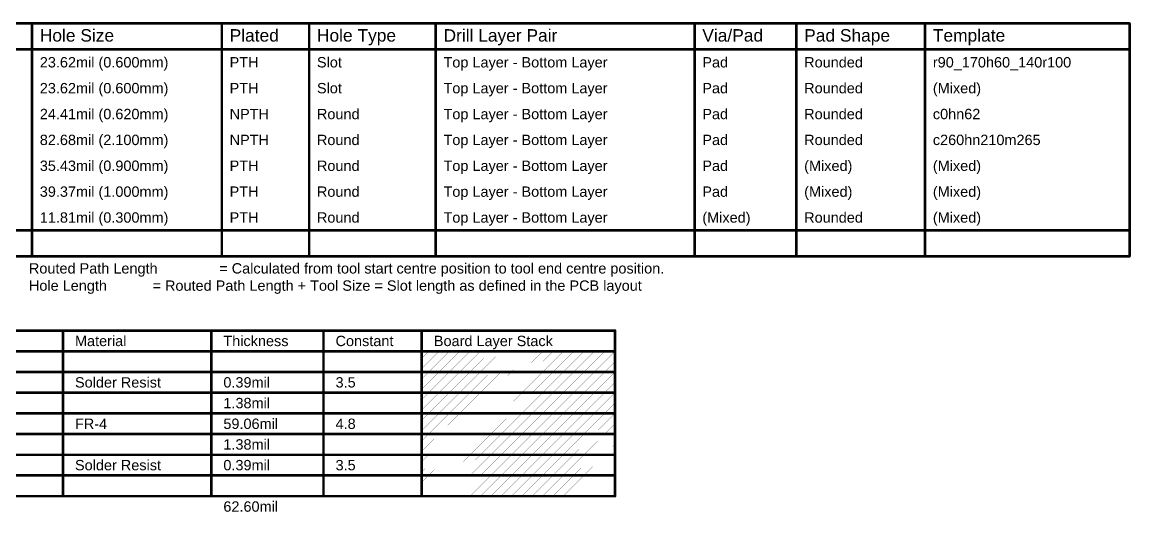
# Model space of a CAD drawing. Header units: millimetres. Extents: x -2 to 282, y -53 to 22.
# Drawn here: x 118.6 to 281.8, y -50 to 22.1 of the extents above; entities that cross this region are included whole.
import ezdxf

# ---------------------------------------------------------------- set-up
doc = ezdxf.new("R2010")
doc.units = ezdxf.units.MM
doc.layers.add('DrillDrawing', color=1, linetype='Continuous')
doc.layers.add('Mechanical3', color=76, linetype='Continuous')
doc.styles.add('Arial', font='', dxfattribs={"height": 0.2})
doc.styles.get('Arial').set_extended_font_data('Arial')

msp = doc.modelspace()

# ---------------------------------------------------------------- linework, layer by layer
at = {"layer": 'DrillDrawing', "const_width": 0.381}
for points in [[(91.09, 21.92), (281.59, 21.92)], [(120.06, -12.37), (120.06, 21.92)], [(147.99, -12.37), (147.99, 21.92)], [(160.84, -12.37), (160.84, 21.92)], [(179.48, -12.37), (179.48, 21.92)], [(217.57, -12.37), (217.57, 21.92)], [(232.55, -12.37), (232.55, 21.92)], [(251.5, -12.37), (251.5, 21.92)], [(281.59, -12.37), (281.59, 21.92)], [(91.09, 18.11), (281.59, 18.11)], [(91.09, -8.56), (281.59, -8.56)], [(91.09, -12.37), (281.59, -12.37)]]:
    msp.add_lwpolyline(points, dxfattribs=at)
at = {"layer": 'DrillDrawing', "const_width": 0.191}
for points in [[(119.97, 21.92, 1), (120.16, 21.92, 1)], [(147.9, 21.92, 1), (148.09, 21.92, 1)], [(160.75, 21.92, 1), (160.94, 21.92, 1)], [(179.39, 21.92, 1), (179.58, 21.92, 1)], [(217.47, 21.92, 1), (217.67, 21.92, 1)], [(232.46, 21.92, 1), (232.65, 21.92, 1)], [(251.4, 21.92, 1), (251.59, 21.92, 1)], [(281.49, 21.92, 1), (281.68, 21.92, 1)], [(281.49, 21.92, 1), (281.68, 21.92, 1)], [(281.49, 18.11, 1), (281.68, 18.11, 1)], [(281.49, -8.56, 1), (281.68, -8.56, 1)], [(119.97, -12.37, 1), (120.16, -12.37, 1)], [(147.9, -12.37, 1), (148.09, -12.37, 1)], [(160.75, -12.37, 1), (160.94, -12.37, 1)], [(179.39, -12.37, 1), (179.58, -12.37, 1)], [(217.47, -12.37, 1), (217.67, -12.37, 1)], [(232.46, -12.37, 1), (232.65, -12.37, 1)], [(251.4, -12.37, 1), (251.59, -12.37, 1)], [(281.49, -12.37, 1), (281.68, -12.37, 1)], [(281.49, -12.37, 1), (281.68, -12.37, 1)]]:
    msp.add_lwpolyline(points, format="xyb", close=True, dxfattribs=at)
at = {"layer": 'Mechanical3'}
for points, const_width in [([(90.58, -23.32), (205.86, -23.32)], 0.381), ([(124.61, -47.7), (124.61, -23.32)], 0.381), ([(146.44, -47.7), (146.44, -23.32)], 0.381), ([(162.95, -47.7), (162.95, -23.32)], 0.381), ([(177.42, -47.7), (177.42, -23.32)], 0.381), ([(205.86, -47.7), (205.86, -23.32)], 0.381), ([(90.58, -26.37), (205.86, -26.37)], 0.381), ([(177.42, -28.9), (179.96, -26.37)], 0.0254), ([(177.42, -27.37), (178.43, -26.37)], 0.0254), ([(178.43, -29.41), (181.48, -26.37)], 0.0254), ([(179.96, -29.41), (183, -26.37)], 0.0254), ([(181.48, -29.41), (184.53, -26.37)], 0.0254), ([(183, -29.41), (186.05, -26.37)], 0.0254), ([(184.53, -29.41), (187.58, -26.37)], 0.0254), ([(186.05, -29.41), (189.1, -26.37)], 0.0254), ([(187.58, -29.41), (190.62, -26.37)], 0.0254), ([(189.1, -29.41), (192.15, -26.37)], 0.0254), ([(190.62, -29.41), (193.67, -26.37)], 0.0254), ([(192.15, -29.41), (195.2, -26.37)], 0.0254), ([(193.67, -29.41), (196.72, -26.37)], 0.0254), ([(195.2, -29.41), (198.24, -26.37)], 0.0254), ([(196.72, -29.41), (199.77, -26.37)], 0.0254), ([(198.24, -29.41), (201.29, -26.37)], 0.0254), ([(199.77, -29.41), (202.82, -26.37)], 0.0254), ([(201.29, -29.41), (204.34, -26.37)], 0.0254), ([(202.82, -29.41), (205.86, -26.37)], 0.0254), ([(100.99, -29.41), (124.61, -29.41)], 0.381), ([(124.61, -29.41), (146.44, -29.41)], 0.381), ([(146.44, -29.41), (162.95, -29.41)], 0.381), ([(162.95, -29.41), (177.42, -29.41)], 0.381), ([(177.42, -29.41), (205.86, -29.41)], 0.381), ([(204.34, -29.41), (205.86, -27.89)], 0.0254), ([(177.42, -31.95), (179.96, -29.41)], 0.0254), ([(177.42, -30.42), (178.43, -29.41)], 0.0254), ([(178.43, -32.46), (181.48, -29.41)], 0.0254), ([(179.96, -32.46), (183, -29.41)], 0.0254), ([(181.48, -32.46), (184.53, -29.41)], 0.0254), ([(183, -32.46), (186.05, -29.41)], 0.0254), ([(184.53, -32.46), (187.58, -29.41)], 0.0254), ([(186.05, -32.46), (189.1, -29.41)], 0.0254), ([(187.58, -32.46), (190.62, -29.41)], 0.0254), ([(189.1, -32.46), (192.15, -29.41)], 0.0254), ([(190.62, -32.46), (193.67, -29.41)], 0.0254), ([(192.15, -32.46), (195.2, -29.41)], 0.0254), ([(193.67, -32.46), (196.72, -29.41)], 0.0254), ([(195.2, -32.46), (198.24, -29.41)], 0.0254), ([(196.72, -32.46), (199.77, -29.41)], 0.0254), ([(198.24, -32.46), (201.29, -29.41)], 0.0254), ([(199.77, -32.46), (202.82, -29.41)], 0.0254), ([(201.29, -32.46), (204.34, -29.41)], 0.0254), ([(202.82, -32.46), (205.86, -29.41)], 0.0254), ([(204.34, -32.46), (205.86, -30.94)], 0.0254), ([(100.99, -32.46), (124.61, -32.46)], 0.381), ([(124.61, -32.46), (146.44, -32.46)], 0.381), ([(146.44, -32.46), (162.95, -32.46)], 0.381), ([(162.95, -32.46), (177.42, -32.46)], 0.381), ([(177.42, -32.46), (205.86, -32.46)], 0.381), ([(177.42, -34.99), (179.96, -32.46)], 0.0254), ([(177.42, -33.47), (178.43, -32.46)], 0.0254), ([(178.43, -35.51), (181.48, -32.46)], 0.0254), ([(179.96, -35.51), (183, -32.46)], 0.0254), ([(181.48, -35.51), (184.53, -32.46)], 0.0254), ([(183, -35.51), (186.05, -32.46)], 0.0254), ([(184.53, -35.51), (187.58, -32.46)], 0.0254), ([(186.05, -35.51), (189.1, -32.46)], 0.0254), ([(187.58, -35.51), (190.62, -32.46)], 0.0254), ([(189.1, -35.51), (192.15, -32.46)], 0.0254), ([(190.62, -35.51), (193.67, -32.46)], 0.0254), ([(192.15, -35.51), (195.2, -32.46)], 0.0254), ([(193.67, -35.51), (196.72, -32.46)], 0.0254), ([(195.2, -35.51), (198.24, -32.46)], 0.0254), ([(196.72, -35.51), (199.77, -32.46)], 0.0254), ([(198.24, -35.51), (201.29, -32.46)], 0.0254), ([(199.77, -35.51), (202.82, -32.46)], 0.0254), ([(201.29, -35.51), (204.34, -32.46)], 0.0254), ([(202.82, -35.51), (205.86, -32.46)], 0.0254), ([(204.34, -35.51), (205.86, -33.99)], 0.0254), ([(100.99, -35.51), (124.61, -35.51)], 0.381), ([(124.61, -35.51), (146.44, -35.51)], 0.381), ([(146.44, -35.51), (162.95, -35.51)], 0.381), ([(162.95, -35.51), (177.42, -35.51)], 0.381), ([(177.42, -35.51), (205.86, -35.51)], 0.381), ([(177.42, -38.04), (179.96, -35.51)], 0.0254), ([(177.42, -36.52), (178.43, -35.51)], 0.0254), ([(178.43, -38.56), (181.48, -35.51)], 0.0254), ([(179.96, -38.56), (183, -35.51)], 0.0254), ([(181.48, -38.56), (184.53, -35.51)], 0.0254), ([(183, -38.56), (186.05, -35.51)], 0.0254), ([(184.53, -38.56), (187.58, -35.51)], 0.0254), ([(186.05, -38.56), (189.1, -35.51)], 0.0254), ([(187.58, -38.56), (190.62, -35.51)], 0.0254), ([(189.1, -38.56), (192.15, -35.51)], 0.0254), ([(190.62, -38.56), (193.67, -35.51)], 0.0254), ([(192.15, -38.56), (195.2, -35.51)], 0.0254), ([(193.67, -38.56), (196.72, -35.51)], 0.0254), ([(195.2, -38.56), (198.24, -35.51)], 0.0254), ([(196.72, -38.56), (199.77, -35.51)], 0.0254), ([(198.24, -38.56), (201.29, -35.51)], 0.0254), ([(199.77, -38.56), (202.82, -35.51)], 0.0254), ([(201.29, -38.56), (204.34, -35.51)], 0.0254), ([(202.82, -38.56), (205.86, -35.51)], 0.0254), ([(204.34, -38.56), (205.86, -37.03)], 0.0254), ([(100.99, -38.56), (124.61, -38.56)], 0.381), ([(124.61, -38.56), (146.44, -38.56)], 0.381), ([(146.44, -38.56), (162.95, -38.56)], 0.381), ([(162.95, -38.56), (177.42, -38.56)], 0.381), ([(177.42, -38.56), (205.86, -38.56)], 0.381), ([(177.42, -41.09), (179.96, -38.56)], 0.0254), ([(177.42, -39.57), (178.43, -38.56)], 0.0254), ([(178.43, -41.61), (181.48, -38.56)], 0.0254), ([(179.96, -41.61), (183, -38.56)], 0.0254), ([(181.48, -41.61), (184.53, -38.56)], 0.0254), ([(183, -41.61), (186.05, -38.56)], 0.0254), ([(184.53, -41.61), (187.58, -38.56)], 0.0254), ([(186.05, -41.61), (189.1, -38.56)], 0.0254), ([(187.58, -41.61), (190.62, -38.56)], 0.0254), ([(189.1, -41.61), (192.15, -38.56)], 0.0254), ([(190.62, -41.61), (193.67, -38.56)], 0.0254), ([(192.15, -41.61), (195.2, -38.56)], 0.0254), ([(193.67, -41.61), (196.72, -38.56)], 0.0254), ([(195.2, -41.61), (198.24, -38.56)], 0.0254), ([(196.72, -41.61), (199.77, -38.56)], 0.0254), ([(198.24, -41.61), (201.29, -38.56)], 0.0254), ([(199.77, -41.61), (202.82, -38.56)], 0.0254), ([(201.29, -41.61), (204.34, -38.56)], 0.0254), ([(202.82, -41.61), (205.86, -38.56)], 0.0254), ([(204.34, -41.61), (205.86, -40.08)], 0.0254), ([(100.99, -41.61), (124.61, -41.61)], 0.381), ([(124.61, -41.61), (146.44, -41.61)], 0.381), ([(146.44, -41.61), (162.95, -41.61)], 0.381), ([(162.95, -41.61), (177.42, -41.61)], 0.381), ([(177.42, -41.61), (205.86, -41.61)], 0.381), ([(177.42, -44.14), (179.96, -41.61)], 0.0254), ([(177.42, -42.61), (178.43, -41.61)], 0.0254), ([(178.43, -44.65), (181.48, -41.61)], 0.0254), ([(179.96, -44.65), (183, -41.61)], 0.0254), ([(181.48, -44.65), (184.53, -41.61)], 0.0254), ([(183, -44.65), (186.05, -41.61)], 0.0254), ([(184.53, -44.65), (187.58, -41.61)], 0.0254), ([(186.05, -44.65), (189.1, -41.61)], 0.0254), ([(187.58, -44.65), (190.62, -41.61)], 0.0254), ([(189.1, -44.65), (192.15, -41.61)], 0.0254), ([(190.62, -44.65), (193.67, -41.61)], 0.0254), ([(192.15, -44.65), (195.2, -41.61)], 0.0254), ([(193.67, -44.65), (196.72, -41.61)], 0.0254), ([(195.2, -44.65), (198.24, -41.61)], 0.0254), ([(196.72, -44.65), (199.77, -41.61)], 0.0254), ([(198.24, -44.65), (201.29, -41.61)], 0.0254), ([(199.77, -44.65), (202.82, -41.61)], 0.0254), ([(201.29, -44.65), (204.34, -41.61)], 0.0254), ([(202.82, -44.65), (205.86, -41.61)], 0.0254), ([(204.34, -44.65), (205.86, -43.13)], 0.0254), ([(100.99, -44.65), (124.61, -44.65)], 0.381), ([(124.61, -44.65), (146.44, -44.65)], 0.381), ([(146.44, -44.65), (162.95, -44.65)], 0.381), ([(162.95, -44.65), (177.42, -44.65)], 0.381), ([(177.42, -44.65), (205.86, -44.65)], 0.381), ([(177.42, -47.19), (179.96, -44.65)], 0.0254), ([(177.42, -45.66), (178.43, -44.65)], 0.0254), ([(178.43, -47.7), (181.48, -44.65)], 0.0254), ([(179.96, -47.7), (183, -44.65)], 0.0254), ([(181.48, -47.7), (184.53, -44.65)], 0.0254), ([(183, -47.7), (186.05, -44.65)], 0.0254), ([(184.53, -47.7), (187.58, -44.65)], 0.0254), ([(186.05, -47.7), (189.1, -44.65)], 0.0254), ([(187.58, -47.7), (190.62, -44.65)], 0.0254), ([(189.1, -47.7), (192.15, -44.65)], 0.0254), ([(190.62, -47.7), (193.67, -44.65)], 0.0254), ([(192.15, -47.7), (195.2, -44.65)], 0.0254), ([(193.67, -47.7), (196.72, -44.65)], 0.0254), ([(195.2, -47.7), (198.24, -44.65)], 0.0254), ([(196.72, -47.7), (199.77, -44.65)], 0.0254), ([(198.24, -47.7), (201.29, -44.65)], 0.0254), ([(199.77, -47.7), (202.82, -44.65)], 0.0254), ([(201.29, -47.7), (204.34, -44.65)], 0.0254), ([(202.82, -47.7), (205.86, -44.65)], 0.0254), ([(204.34, -47.7), (205.86, -46.18)], 0.0254), ([(100.99, -47.7), (124.61, -47.7)], 0.381), ([(124.61, -47.7), (146.44, -47.7)], 0.381), ([(146.44, -47.7), (162.95, -47.7)], 0.381), ([(162.95, -47.7), (177.42, -47.7)], 0.381), ([(177.42, -47.7), (205.86, -47.7)], 0.381)]:
    msp.add_lwpolyline(points, dxfattribs=dict(at, const_width=const_width))
for points, const_width in [([(124.51, -23.32, 1), (124.7, -23.32, 1)], 0.191), ([(146.35, -23.32, 1), (146.54, -23.32, 1)], 0.191), ([(162.85, -23.32, 1), (163.05, -23.32, 1)], 0.191), ([(177.33, -23.32, 1), (177.52, -23.32, 1)], 0.191), ([(205.77, -23.32, 1), (205.96, -23.32, 1)], 0.191), ([(205.77, -23.32, 1), (205.96, -23.32, 1)], 0.191), ([(177.42, -27.37, 1), (177.43, -27.37, 1)], 0.0127), ([(178.43, -26.37, 1), (178.44, -26.37, 1)], 0.0127), ([(179.95, -26.37, 1), (179.96, -26.37, 1)], 0.0127), ([(181.47, -26.37, 1), (181.49, -26.37, 1)], 0.0127), ([(183, -26.37, 1), (183.01, -26.37, 1)], 0.0127), ([(184.52, -26.37, 1), (184.53, -26.37, 1)], 0.0127), ([(186.05, -26.37, 1), (186.06, -26.37, 1)], 0.0127), ([(187.57, -26.37, 1), (187.58, -26.37, 1)], 0.0127), ([(189.09, -26.37, 1), (189.11, -26.37, 1)], 0.0127), ([(190.62, -26.37, 1), (190.63, -26.37, 1)], 0.0127), ([(192.14, -26.37, 1), (192.15, -26.37, 1)], 0.0127), ([(193.67, -26.37, 1), (193.68, -26.37, 1)], 0.0127), ([(195.19, -26.37, 1), (195.2, -26.37, 1)], 0.0127), ([(196.71, -26.37, 1), (196.73, -26.37, 1)], 0.0127), ([(198.24, -26.37, 1), (198.25, -26.37, 1)], 0.0127), ([(199.76, -26.37, 1), (199.77, -26.37, 1)], 0.0127), ([(201.29, -26.37, 1), (201.3, -26.37, 1)], 0.0127), ([(202.81, -26.37, 1), (202.82, -26.37, 1)], 0.0127), ([(204.33, -26.37, 1), (204.35, -26.37, 1)], 0.0127), ([(205.77, -26.37, 1), (205.96, -26.37, 1)], 0.191), ([(205.86, -26.37, 1), (205.87, -26.37, 1)], 0.0127), ([(124.51, -29.41, 1), (124.7, -29.41, 1)], 0.191), ([(124.51, -29.41, 1), (124.7, -29.41, 1)], 0.191), ([(146.35, -29.41, 1), (146.54, -29.41, 1)], 0.191), ([(146.35, -29.41, 1), (146.54, -29.41, 1)], 0.191), ([(162.85, -29.41, 1), (163.05, -29.41, 1)], 0.191), ([(162.85, -29.41, 1), (163.05, -29.41, 1)], 0.191), ([(177.33, -29.41, 1), (177.52, -29.41, 1)], 0.191), ([(177.33, -29.41, 1), (177.52, -29.41, 1)], 0.191), ([(177.42, -28.9, 1), (177.43, -28.9, 1)], 0.0127), ([(205.77, -29.41, 1), (205.96, -29.41, 1)], 0.191), ([(205.86, -27.89, 1), (205.87, -27.89, 1)], 0.0127), ([(177.42, -30.42, 1), (177.43, -30.42, 1)], 0.0127), ([(178.43, -29.41, 1), (178.44, -29.41, 1)], 0.0127), ([(178.43, -29.41, 1), (178.44, -29.41, 1)], 0.0127), ([(179.95, -29.41, 1), (179.96, -29.41, 1)], 0.0127), ([(179.95, -29.41, 1), (179.96, -29.41, 1)], 0.0127), ([(181.47, -29.41, 1), (181.49, -29.41, 1)], 0.0127), ([(181.47, -29.41, 1), (181.49, -29.41, 1)], 0.0127), ([(183, -29.41, 1), (183.01, -29.41, 1)], 0.0127), ([(183, -29.41, 1), (183.01, -29.41, 1)], 0.0127), ([(184.52, -29.41, 1), (184.53, -29.41, 1)], 0.0127), ([(184.52, -29.41, 1), (184.53, -29.41, 1)], 0.0127), ([(186.05, -29.41, 1), (186.06, -29.41, 1)], 0.0127), ([(186.05, -29.41, 1), (186.06, -29.41, 1)], 0.0127), ([(187.57, -29.41, 1), (187.58, -29.41, 1)], 0.0127), ([(187.57, -29.41, 1), (187.58, -29.41, 1)], 0.0127), ([(189.09, -29.41, 1), (189.11, -29.41, 1)], 0.0127), ([(189.09, -29.41, 1), (189.11, -29.41, 1)], 0.0127), ([(190.62, -29.41, 1), (190.63, -29.41, 1)], 0.0127), ([(190.62, -29.41, 1), (190.63, -29.41, 1)], 0.0127), ([(192.14, -29.41, 1), (192.15, -29.41, 1)], 0.0127), ([(192.14, -29.41, 1), (192.15, -29.41, 1)], 0.0127), ([(193.67, -29.41, 1), (193.68, -29.41, 1)], 0.0127), ([(193.67, -29.41, 1), (193.68, -29.41, 1)], 0.0127), ([(195.19, -29.41, 1), (195.2, -29.41, 1)], 0.0127), ([(195.19, -29.41, 1), (195.2, -29.41, 1)], 0.0127), ([(196.71, -29.41, 1), (196.73, -29.41, 1)], 0.0127), ([(196.71, -29.41, 1), (196.73, -29.41, 1)], 0.0127), ([(198.24, -29.41, 1), (198.25, -29.41, 1)], 0.0127), ([(198.24, -29.41, 1), (198.25, -29.41, 1)], 0.0127), ([(199.76, -29.41, 1), (199.77, -29.41, 1)], 0.0127), ([(199.76, -29.41, 1), (199.77, -29.41, 1)], 0.0127), ([(201.29, -29.41, 1), (201.3, -29.41, 1)], 0.0127), ([(201.29, -29.41, 1), (201.3, -29.41, 1)], 0.0127), ([(202.81, -29.41, 1), (202.82, -29.41, 1)], 0.0127), ([(202.81, -29.41, 1), (202.82, -29.41, 1)], 0.0127), ([(204.33, -29.41, 1), (204.35, -29.41, 1)], 0.0127), ([(204.33, -29.41, 1), (204.35, -29.41, 1)], 0.0127), ([(205.86, -29.41, 1), (205.87, -29.41, 1)], 0.0127), ([(205.86, -30.94, 1), (205.87, -30.94, 1)], 0.0127), ([(124.51, -32.46, 1), (124.7, -32.46, 1)], 0.191), ([(124.51, -32.46, 1), (124.7, -32.46, 1)], 0.191), ([(146.35, -32.46, 1), (146.54, -32.46, 1)], 0.191), ([(146.35, -32.46, 1), (146.54, -32.46, 1)], 0.191), ([(162.85, -32.46, 1), (163.05, -32.46, 1)], 0.191), ([(162.85, -32.46, 1), (163.05, -32.46, 1)], 0.191), ([(177.33, -32.46, 1), (177.52, -32.46, 1)], 0.191), ([(177.33, -32.46, 1), (177.52, -32.46, 1)], 0.191), ([(177.42, -31.95, 1), (177.43, -31.95, 1)], 0.0127), ([(178.43, -32.46, 1), (178.44, -32.46, 1)], 0.0127), ([(178.43, -32.46, 1), (178.44, -32.46, 1)], 0.0127), ([(179.95, -32.46, 1), (179.96, -32.46, 1)], 0.0127), ([(179.95, -32.46, 1), (179.96, -32.46, 1)], 0.0127), ([(181.47, -32.46, 1), (181.49, -32.46, 1)], 0.0127), ([(181.47, -32.46, 1), (181.49, -32.46, 1)], 0.0127), ([(183, -32.46, 1), (183.01, -32.46, 1)], 0.0127), ([(183, -32.46, 1), (183.01, -32.46, 1)], 0.0127), ([(184.52, -32.46, 1), (184.53, -32.46, 1)], 0.0127), ([(184.52, -32.46, 1), (184.53, -32.46, 1)], 0.0127), ([(186.05, -32.46, 1), (186.06, -32.46, 1)], 0.0127), ([(186.05, -32.46, 1), (186.06, -32.46, 1)], 0.0127), ([(187.57, -32.46, 1), (187.58, -32.46, 1)], 0.0127), ([(187.57, -32.46, 1), (187.58, -32.46, 1)], 0.0127), ([(189.09, -32.46, 1), (189.11, -32.46, 1)], 0.0127), ([(189.09, -32.46, 1), (189.11, -32.46, 1)], 0.0127), ([(190.62, -32.46, 1), (190.63, -32.46, 1)], 0.0127), ([(190.62, -32.46, 1), (190.63, -32.46, 1)], 0.0127), ([(192.14, -32.46, 1), (192.15, -32.46, 1)], 0.0127), ([(192.14, -32.46, 1), (192.15, -32.46, 1)], 0.0127), ([(193.67, -32.46, 1), (193.68, -32.46, 1)], 0.0127), ([(193.67, -32.46, 1), (193.68, -32.46, 1)], 0.0127), ([(195.19, -32.46, 1), (195.2, -32.46, 1)], 0.0127), ([(195.19, -32.46, 1), (195.2, -32.46, 1)], 0.0127), ([(196.71, -32.46, 1), (196.73, -32.46, 1)], 0.0127), ([(196.71, -32.46, 1), (196.73, -32.46, 1)], 0.0127), ([(198.24, -32.46, 1), (198.25, -32.46, 1)], 0.0127), ([(198.24, -32.46, 1), (198.25, -32.46, 1)], 0.0127), ([(199.76, -32.46, 1), (199.77, -32.46, 1)], 0.0127), ([(199.76, -32.46, 1), (199.77, -32.46, 1)], 0.0127), ([(201.29, -32.46, 1), (201.3, -32.46, 1)], 0.0127), ([(201.29, -32.46, 1), (201.3, -32.46, 1)], 0.0127), ([(202.81, -32.46, 1), (202.82, -32.46, 1)], 0.0127), ([(202.81, -32.46, 1), (202.82, -32.46, 1)], 0.0127), ([(204.33, -32.46, 1), (204.35, -32.46, 1)], 0.0127), ([(204.33, -32.46, 1), (204.35, -32.46, 1)], 0.0127), ([(205.77, -32.46, 1), (205.96, -32.46, 1)], 0.191), ([(205.86, -32.46, 1), (205.87, -32.46, 1)], 0.0127), ([(177.42, -33.47, 1), (177.43, -33.47, 1)], 0.0127), ([(205.86, -33.99, 1), (205.87, -33.99, 1)], 0.0127), ([(124.51, -35.51, 1), (124.7, -35.51, 1)], 0.191), ([(124.51, -35.51, 1), (124.7, -35.51, 1)], 0.191), ([(146.35, -35.51, 1), (146.54, -35.51, 1)], 0.191), ([(146.35, -35.51, 1), (146.54, -35.51, 1)], 0.191), ([(162.85, -35.51, 1), (163.05, -35.51, 1)], 0.191), ([(162.85, -35.51, 1), (163.05, -35.51, 1)], 0.191), ([(177.33, -35.51, 1), (177.52, -35.51, 1)], 0.191), ([(177.33, -35.51, 1), (177.52, -35.51, 1)], 0.191), ([(177.42, -34.99, 1), (177.43, -34.99, 1)], 0.0127), ([(178.43, -35.51, 1), (178.44, -35.51, 1)], 0.0127), ([(178.43, -35.51, 1), (178.44, -35.51, 1)], 0.0127), ([(179.95, -35.51, 1), (179.96, -35.51, 1)], 0.0127), ([(179.95, -35.51, 1), (179.96, -35.51, 1)], 0.0127), ([(181.47, -35.51, 1), (181.49, -35.51, 1)], 0.0127), ([(181.47, -35.51, 1), (181.49, -35.51, 1)], 0.0127), ([(183, -35.51, 1), (183.01, -35.51, 1)], 0.0127), ([(183, -35.51, 1), (183.01, -35.51, 1)], 0.0127), ([(184.52, -35.51, 1), (184.53, -35.51, 1)], 0.0127), ([(184.52, -35.51, 1), (184.53, -35.51, 1)], 0.0127), ([(186.05, -35.51, 1), (186.06, -35.51, 1)], 0.0127), ([(186.05, -35.51, 1), (186.06, -35.51, 1)], 0.0127), ([(187.57, -35.51, 1), (187.58, -35.51, 1)], 0.0127), ([(187.57, -35.51, 1), (187.58, -35.51, 1)], 0.0127), ([(189.09, -35.51, 1), (189.11, -35.51, 1)], 0.0127), ([(189.09, -35.51, 1), (189.11, -35.51, 1)], 0.0127), ([(190.62, -35.51, 1), (190.63, -35.51, 1)], 0.0127), ([(190.62, -35.51, 1), (190.63, -35.51, 1)], 0.0127), ([(192.14, -35.51, 1), (192.15, -35.51, 1)], 0.0127), ([(192.14, -35.51, 1), (192.15, -35.51, 1)], 0.0127), ([(193.67, -35.51, 1), (193.68, -35.51, 1)], 0.0127), ([(193.67, -35.51, 1), (193.68, -35.51, 1)], 0.0127), ([(195.19, -35.51, 1), (195.2, -35.51, 1)], 0.0127), ([(195.19, -35.51, 1), (195.2, -35.51, 1)], 0.0127), ([(196.71, -35.51, 1), (196.73, -35.51, 1)], 0.0127), ([(196.71, -35.51, 1), (196.73, -35.51, 1)], 0.0127), ([(198.24, -35.51, 1), (198.25, -35.51, 1)], 0.0127), ([(198.24, -35.51, 1), (198.25, -35.51, 1)], 0.0127), ([(199.76, -35.51, 1), (199.77, -35.51, 1)], 0.0127), ([(199.76, -35.51, 1), (199.77, -35.51, 1)], 0.0127), ([(201.29, -35.51, 1), (201.3, -35.51, 1)], 0.0127), ([(201.29, -35.51, 1), (201.3, -35.51, 1)], 0.0127), ([(202.81, -35.51, 1), (202.82, -35.51, 1)], 0.0127), ([(202.81, -35.51, 1), (202.82, -35.51, 1)], 0.0127), ([(204.33, -35.51, 1), (204.35, -35.51, 1)], 0.0127), ([(204.33, -35.51, 1), (204.35, -35.51, 1)], 0.0127), ([(205.77, -35.51, 1), (205.96, -35.51, 1)], 0.191), ([(205.86, -35.51, 1), (205.87, -35.51, 1)], 0.0127), ([(177.42, -36.52, 1), (177.43, -36.52, 1)], 0.0127), ([(205.86, -37.03, 1), (205.87, -37.03, 1)], 0.0127), ([(124.51, -38.56, 1), (124.7, -38.56, 1)], 0.191), ([(124.51, -38.56, 1), (124.7, -38.56, 1)], 0.191), ([(146.35, -38.56, 1), (146.54, -38.56, 1)], 0.191), ([(146.35, -38.56, 1), (146.54, -38.56, 1)], 0.191), ([(162.85, -38.56, 1), (163.05, -38.56, 1)], 0.191), ([(162.85, -38.56, 1), (163.05, -38.56, 1)], 0.191), ([(177.33, -38.56, 1), (177.52, -38.56, 1)], 0.191), ([(177.33, -38.56, 1), (177.52, -38.56, 1)], 0.191), ([(177.42, -38.04, 1), (177.43, -38.04, 1)], 0.0127), ([(178.43, -38.56, 1), (178.44, -38.56, 1)], 0.0127), ([(178.43, -38.56, 1), (178.44, -38.56, 1)], 0.0127), ([(179.95, -38.56, 1), (179.96, -38.56, 1)], 0.0127), ([(179.95, -38.56, 1), (179.96, -38.56, 1)], 0.0127), ([(181.47, -38.56, 1), (181.49, -38.56, 1)], 0.0127), ([(181.47, -38.56, 1), (181.49, -38.56, 1)], 0.0127), ([(183, -38.56, 1), (183.01, -38.56, 1)], 0.0127), ([(183, -38.56, 1), (183.01, -38.56, 1)], 0.0127), ([(184.52, -38.56, 1), (184.53, -38.56, 1)], 0.0127), ([(184.52, -38.56, 1), (184.53, -38.56, 1)], 0.0127), ([(186.05, -38.56, 1), (186.06, -38.56, 1)], 0.0127), ([(186.05, -38.56, 1), (186.06, -38.56, 1)], 0.0127), ([(187.57, -38.56, 1), (187.58, -38.56, 1)], 0.0127), ([(187.57, -38.56, 1), (187.58, -38.56, 1)], 0.0127), ([(189.09, -38.56, 1), (189.11, -38.56, 1)], 0.0127), ([(189.09, -38.56, 1), (189.11, -38.56, 1)], 0.0127), ([(190.62, -38.56, 1), (190.63, -38.56, 1)], 0.0127), ([(190.62, -38.56, 1), (190.63, -38.56, 1)], 0.0127), ([(192.14, -38.56, 1), (192.15, -38.56, 1)], 0.0127), ([(192.14, -38.56, 1), (192.15, -38.56, 1)], 0.0127), ([(193.67, -38.56, 1), (193.68, -38.56, 1)], 0.0127), ([(193.67, -38.56, 1), (193.68, -38.56, 1)], 0.0127), ([(195.19, -38.56, 1), (195.2, -38.56, 1)], 0.0127), ([(195.19, -38.56, 1), (195.2, -38.56, 1)], 0.0127), ([(196.71, -38.56, 1), (196.73, -38.56, 1)], 0.0127), ([(196.71, -38.56, 1), (196.73, -38.56, 1)], 0.0127), ([(198.24, -38.56, 1), (198.25, -38.56, 1)], 0.0127), ([(198.24, -38.56, 1), (198.25, -38.56, 1)], 0.0127), ([(199.76, -38.56, 1), (199.77, -38.56, 1)], 0.0127), ([(199.76, -38.56, 1), (199.77, -38.56, 1)], 0.0127), ([(201.29, -38.56, 1), (201.3, -38.56, 1)], 0.0127), ([(201.29, -38.56, 1), (201.3, -38.56, 1)], 0.0127), ([(202.81, -38.56, 1), (202.82, -38.56, 1)], 0.0127), ([(202.81, -38.56, 1), (202.82, -38.56, 1)], 0.0127), ([(204.33, -38.56, 1), (204.35, -38.56, 1)], 0.0127), ([(204.33, -38.56, 1), (204.35, -38.56, 1)], 0.0127), ([(205.77, -38.56, 1), (205.96, -38.56, 1)], 0.191), ([(205.86, -38.56, 1), (205.87, -38.56, 1)], 0.0127), ([(177.42, -39.57, 1), (177.43, -39.57, 1)], 0.0127), ([(205.86, -40.08, 1), (205.87, -40.08, 1)], 0.0127), ([(124.51, -41.61, 1), (124.7, -41.61, 1)], 0.191), ([(124.51, -41.61, 1), (124.7, -41.61, 1)], 0.191), ([(146.35, -41.61, 1), (146.54, -41.61, 1)], 0.191), ([(146.35, -41.61, 1), (146.54, -41.61, 1)], 0.191), ([(162.85, -41.61, 1), (163.05, -41.61, 1)], 0.191), ([(162.85, -41.61, 1), (163.05, -41.61, 1)], 0.191), ([(177.33, -41.61, 1), (177.52, -41.61, 1)], 0.191), ([(177.33, -41.61, 1), (177.52, -41.61, 1)], 0.191), ([(177.42, -41.09, 1), (177.43, -41.09, 1)], 0.0127), ([(178.43, -41.61, 1), (178.44, -41.61, 1)], 0.0127), ([(178.43, -41.61, 1), (178.44, -41.61, 1)], 0.0127), ([(179.95, -41.61, 1), (179.96, -41.61, 1)], 0.0127), ([(179.95, -41.61, 1), (179.96, -41.61, 1)], 0.0127), ([(181.47, -41.61, 1), (181.49, -41.61, 1)], 0.0127), ([(181.47, -41.61, 1), (181.49, -41.61, 1)], 0.0127), ([(183, -41.61, 1), (183.01, -41.61, 1)], 0.0127), ([(183, -41.61, 1), (183.01, -41.61, 1)], 0.0127), ([(184.52, -41.61, 1), (184.53, -41.61, 1)], 0.0127), ([(184.52, -41.61, 1), (184.53, -41.61, 1)], 0.0127), ([(186.05, -41.61, 1), (186.06, -41.61, 1)], 0.0127), ([(186.05, -41.61, 1), (186.06, -41.61, 1)], 0.0127), ([(187.57, -41.61, 1), (187.58, -41.61, 1)], 0.0127), ([(187.57, -41.61, 1), (187.58, -41.61, 1)], 0.0127), ([(189.09, -41.61, 1), (189.11, -41.61, 1)], 0.0127), ([(189.09, -41.61, 1), (189.11, -41.61, 1)], 0.0127), ([(190.62, -41.61, 1), (190.63, -41.61, 1)], 0.0127), ([(190.62, -41.61, 1), (190.63, -41.61, 1)], 0.0127), ([(192.14, -41.61, 1), (192.15, -41.61, 1)], 0.0127), ([(192.14, -41.61, 1), (192.15, -41.61, 1)], 0.0127), ([(193.67, -41.61, 1), (193.68, -41.61, 1)], 0.0127), ([(193.67, -41.61, 1), (193.68, -41.61, 1)], 0.0127), ([(195.19, -41.61, 1), (195.2, -41.61, 1)], 0.0127), ([(195.19, -41.61, 1), (195.2, -41.61, 1)], 0.0127), ([(196.71, -41.61, 1), (196.73, -41.61, 1)], 0.0127), ([(196.71, -41.61, 1), (196.73, -41.61, 1)], 0.0127), ([(198.24, -41.61, 1), (198.25, -41.61, 1)], 0.0127), ([(198.24, -41.61, 1), (198.25, -41.61, 1)], 0.0127), ([(199.76, -41.61, 1), (199.77, -41.61, 1)], 0.0127), ([(199.76, -41.61, 1), (199.77, -41.61, 1)], 0.0127), ([(201.29, -41.61, 1), (201.3, -41.61, 1)], 0.0127), ([(201.29, -41.61, 1), (201.3, -41.61, 1)], 0.0127), ([(202.81, -41.61, 1), (202.82, -41.61, 1)], 0.0127), ([(202.81, -41.61, 1), (202.82, -41.61, 1)], 0.0127), ([(204.33, -41.61, 1), (204.35, -41.61, 1)], 0.0127), ([(204.33, -41.61, 1), (204.35, -41.61, 1)], 0.0127), ([(205.77, -41.61, 1), (205.96, -41.61, 1)], 0.191), ([(205.86, -41.61, 1), (205.87, -41.61, 1)], 0.0127), ([(177.42, -42.61, 1), (177.43, -42.61, 1)], 0.0127), ([(205.86, -43.13, 1), (205.87, -43.13, 1)], 0.0127), ([(124.51, -44.65, 1), (124.7, -44.65, 1)], 0.191), ([(124.51, -44.65, 1), (124.7, -44.65, 1)], 0.191), ([(146.35, -44.65, 1), (146.54, -44.65, 1)], 0.191), ([(146.35, -44.65, 1), (146.54, -44.65, 1)], 0.191), ([(162.85, -44.65, 1), (163.05, -44.65, 1)], 0.191), ([(162.85, -44.65, 1), (163.05, -44.65, 1)], 0.191), ([(177.33, -44.65, 1), (177.52, -44.65, 1)], 0.191), ([(177.33, -44.65, 1), (177.52, -44.65, 1)], 0.191), ([(177.42, -44.14, 1), (177.43, -44.14, 1)], 0.0127), ([(177.42, -45.66, 1), (177.43, -45.66, 1)], 0.0127), ([(178.43, -44.65, 1), (178.44, -44.65, 1)], 0.0127), ([(178.43, -44.65, 1), (178.44, -44.65, 1)], 0.0127), ([(179.95, -44.65, 1), (179.96, -44.65, 1)], 0.0127), ([(179.95, -44.65, 1), (179.96, -44.65, 1)], 0.0127), ([(181.47, -44.65, 1), (181.49, -44.65, 1)], 0.0127), ([(181.47, -44.65, 1), (181.49, -44.65, 1)], 0.0127), ([(183, -44.65, 1), (183.01, -44.65, 1)], 0.0127), ([(183, -44.65, 1), (183.01, -44.65, 1)], 0.0127), ([(184.52, -44.65, 1), (184.53, -44.65, 1)], 0.0127), ([(184.52, -44.65, 1), (184.53, -44.65, 1)], 0.0127), ([(186.05, -44.65, 1), (186.06, -44.65, 1)], 0.0127), ([(186.05, -44.65, 1), (186.06, -44.65, 1)], 0.0127), ([(187.57, -44.65, 1), (187.58, -44.65, 1)], 0.0127), ([(187.57, -44.65, 1), (187.58, -44.65, 1)], 0.0127), ([(189.09, -44.65, 1), (189.11, -44.65, 1)], 0.0127), ([(189.09, -44.65, 1), (189.11, -44.65, 1)], 0.0127), ([(190.62, -44.65, 1), (190.63, -44.65, 1)], 0.0127), ([(190.62, -44.65, 1), (190.63, -44.65, 1)], 0.0127), ([(192.14, -44.65, 1), (192.15, -44.65, 1)], 0.0127), ([(192.14, -44.65, 1), (192.15, -44.65, 1)], 0.0127), ([(193.67, -44.65, 1), (193.68, -44.65, 1)], 0.0127), ([(193.67, -44.65, 1), (193.68, -44.65, 1)], 0.0127), ([(195.19, -44.65, 1), (195.2, -44.65, 1)], 0.0127), ([(195.19, -44.65, 1), (195.2, -44.65, 1)], 0.0127), ([(196.71, -44.65, 1), (196.73, -44.65, 1)], 0.0127), ([(196.71, -44.65, 1), (196.73, -44.65, 1)], 0.0127), ([(198.24, -44.65, 1), (198.25, -44.65, 1)], 0.0127), ([(198.24, -44.65, 1), (198.25, -44.65, 1)], 0.0127), ([(199.76, -44.65, 1), (199.77, -44.65, 1)], 0.0127), ([(199.76, -44.65, 1), (199.77, -44.65, 1)], 0.0127), ([(201.29, -44.65, 1), (201.3, -44.65, 1)], 0.0127), ([(201.29, -44.65, 1), (201.3, -44.65, 1)], 0.0127), ([(202.81, -44.65, 1), (202.82, -44.65, 1)], 0.0127), ([(202.81, -44.65, 1), (202.82, -44.65, 1)], 0.0127), ([(204.33, -44.65, 1), (204.35, -44.65, 1)], 0.0127), ([(204.33, -44.65, 1), (204.35, -44.65, 1)], 0.0127), ([(205.77, -44.65, 1), (205.96, -44.65, 1)], 0.191), ([(205.86, -44.65, 1), (205.87, -44.65, 1)], 0.0127), ([(177.42, -47.19, 1), (177.43, -47.19, 1)], 0.0127), ([(205.86, -46.18, 1), (205.87, -46.18, 1)], 0.0127), ([(124.51, -47.7, 1), (124.7, -47.7, 1)], 0.191), ([(124.51, -47.7, 1), (124.7, -47.7, 1)], 0.191), ([(124.51, -47.7, 1), (124.7, -47.7, 1)], 0.191), ([(146.35, -47.7, 1), (146.54, -47.7, 1)], 0.191), ([(146.35, -47.7, 1), (146.54, -47.7, 1)], 0.191), ([(146.35, -47.7, 1), (146.54, -47.7, 1)], 0.191), ([(162.85, -47.7, 1), (163.05, -47.7, 1)], 0.191), ([(162.85, -47.7, 1), (163.05, -47.7, 1)], 0.191), ([(162.85, -47.7, 1), (163.05, -47.7, 1)], 0.191), ([(177.33, -47.7, 1), (177.52, -47.7, 1)], 0.191), ([(177.33, -47.7, 1), (177.52, -47.7, 1)], 0.191), ([(177.33, -47.7, 1), (177.52, -47.7, 1)], 0.191), ([(178.43, -47.7, 1), (178.44, -47.7, 1)], 0.0127), ([(179.95, -47.7, 1), (179.96, -47.7, 1)], 0.0127), ([(181.47, -47.7, 1), (181.49, -47.7, 1)], 0.0127), ([(183, -47.7, 1), (183.01, -47.7, 1)], 0.0127), ([(184.52, -47.7, 1), (184.53, -47.7, 1)], 0.0127), ([(186.05, -47.7, 1), (186.06, -47.7, 1)], 0.0127), ([(187.57, -47.7, 1), (187.58, -47.7, 1)], 0.0127), ([(189.09, -47.7, 1), (189.11, -47.7, 1)], 0.0127), ([(190.62, -47.7, 1), (190.63, -47.7, 1)], 0.0127), ([(192.14, -47.7, 1), (192.15, -47.7, 1)], 0.0127), ([(193.67, -47.7, 1), (193.68, -47.7, 1)], 0.0127), ([(195.19, -47.7, 1), (195.2, -47.7, 1)], 0.0127), ([(196.71, -47.7, 1), (196.73, -47.7, 1)], 0.0127), ([(198.24, -47.7, 1), (198.25, -47.7, 1)], 0.0127), ([(199.76, -47.7, 1), (199.77, -47.7, 1)], 0.0127), ([(201.29, -47.7, 1), (201.3, -47.7, 1)], 0.0127), ([(202.81, -47.7, 1), (202.82, -47.7, 1)], 0.0127), ([(204.33, -47.7, 1), (204.35, -47.7, 1)], 0.0127), ([(205.77, -47.7, 1), (205.96, -47.7, 1)], 0.191), ([(205.77, -47.7, 1), (205.96, -47.7, 1)], 0.191)]:
    msp.add_lwpolyline(points, format="xyb", close=True, dxfattribs=dict(at, const_width=const_width))

# ---------------------------------------------------------------- texts
at = {"layer": 'DrillDrawing', "style": 'Arial'}
for s, height, p in [('Hole Size', 1.829, (121.2, 19.25)), ('Plated', 1.829, (149.14, 19.25)), ('Hole Type', 1.829, (161.99, 19.25)), ('Drill Layer Pair', 1.8288, (180.62, 19.25)), ('Via/Pad', 1.829, (218.71, 19.25)), ('Pad Shape', 1.829, (233.7, 19.25)), ('Template', 1.829, (252.64, 19.25)), ('23.62mil (0.600mm)', 1.524, (121.2, 15.44)), ('PTH', 1.524, (149.14, 15.44)), ('Slot', 1.524, (161.99, 15.44)), ('Top Layer - Bottom Layer', 1.524, (180.62, 15.44)), ('Pad', 1.524, (218.71, 15.44)), ('Rounded', 1.524, (233.7, 15.44)), ('r90_170h60_140r100', 1.524, (252.64, 15.44)), ('23.62mil (0.600mm)', 1.524, (121.2, 11.63)), ('PTH', 1.524, (149.14, 11.63)), ('Slot', 1.524, (161.99, 11.63)), ('Top Layer - Bottom Layer', 1.524, (180.62, 11.63)), ('Pad', 1.524, (218.71, 11.63)), ('Rounded', 1.524, (233.7, 11.63)), ('(Mixed)', 1.524, (252.64, 11.63)), ('24.41mil (0.620mm)', 1.524, (121.2, 7.82)), ('NPTH', 1.524, (149.14, 7.82)), ('Round', 1.524, (161.99, 7.82)), ('Top Layer - Bottom Layer', 1.524, (180.62, 7.82)), ('Pad', 1.524, (218.71, 7.82)), ('Rounded', 1.524, (233.7, 7.82)), ('c0hn62', 1.524, (252.64, 7.82)), ('82.68mil (2.100mm)', 1.524, (121.2, 4.01)), ('NPTH', 1.524, (149.14, 4.01)), ('Round', 1.524, (161.99, 4.01)), ('Top Layer - Bottom Layer', 1.524, (180.62, 4.01)), ('Pad', 1.524, (218.71, 4.01)), ('Rounded', 1.524, (233.7, 4.01)), ('c260hn210m265', 1.524, (252.64, 4.01)), ('35.43mil (0.900mm)', 1.524, (121.2, 0.2)), ('PTH', 1.524, (149.14, 0.2)), ('Round', 1.524, (161.99, 0.2)), ('Top Layer - Bottom Layer', 1.524, (180.62, 0.2)), ('Pad', 1.524, (218.71, 0.2)), ('(Mixed)', 1.524, (233.7, 0.2)), ('(Mixed)', 1.524, (252.64, 0.2)), ('39.37mil (1.000mm)', 1.524, (121.2, -3.61)), ('PTH', 1.524, (149.14, -3.61)), ('Round', 1.524, (161.99, -3.61)), ('Top Layer - Bottom Layer', 1.524, (180.62, -3.61)), ('Pad', 1.524, (218.71, -3.61)), ('(Mixed)', 1.524, (233.7, -3.61)), ('(Mixed)', 1.524, (252.64, -3.61)), ('11.81mil (0.300mm)', 1.524, (121.2, -7.42)), ('PTH', 1.524, (149.14, -7.42)), ('Round', 1.524, (161.99, -7.42)), ('Top Layer - Bottom Layer', 1.524, (180.62, -7.42)), ('(Mixed)', 1.524, (218.71, -7.42)), ('Rounded', 1.524, (233.7, -7.42)), ('(Mixed)', 1.524, (252.64, -7.42)), ('Routed Path Length', 1.524, (119.6, -14.91)), ('= Calculated from tool start centre position to tool end centre position.', 1.524, (147.61, -14.91)), ('Hole Length', 1.524, (119.6, -17.45)), (' = Routed Path Length + Tool Size = Slot length as defined in the PCB layout', 1.524, (137.2, -17.45))]:
    msp.add_text(s, height=height, dxfattribs=at).set_placement(p)
at = {"layer": 'Mechanical3', "style": 'Arial'}
for s, p in [('Material', (126.38, -25.6)), ('Thickness', (148.22, -25.6)), ('Constant', (164.73, -25.6)), ('Board Layer Stack', (179.2, -25.6)), ('Solder Resist', (126.38, -31.7)), ('0.39mil', (148.22, -31.7)), ('3.5', (164.73, -31.7)), ('1.38mil', (148.22, -34.75)), ('FR-4', (126.38, -37.8)), ('59.06mil', (148.22, -37.8)), ('4.8', (164.73, -37.8)), ('1.38mil', (148.22, -40.84)), ('Solder Resist', (126.38, -43.89)), ('0.39mil', (148.22, -43.89)), ('3.5', (164.73, -43.89)), ('62.60mil', (148.22, -49.99))]:
    msp.add_text(s, height=1.524, dxfattribs=at).set_placement(p)

doc.saveas('drawing.dxf')
